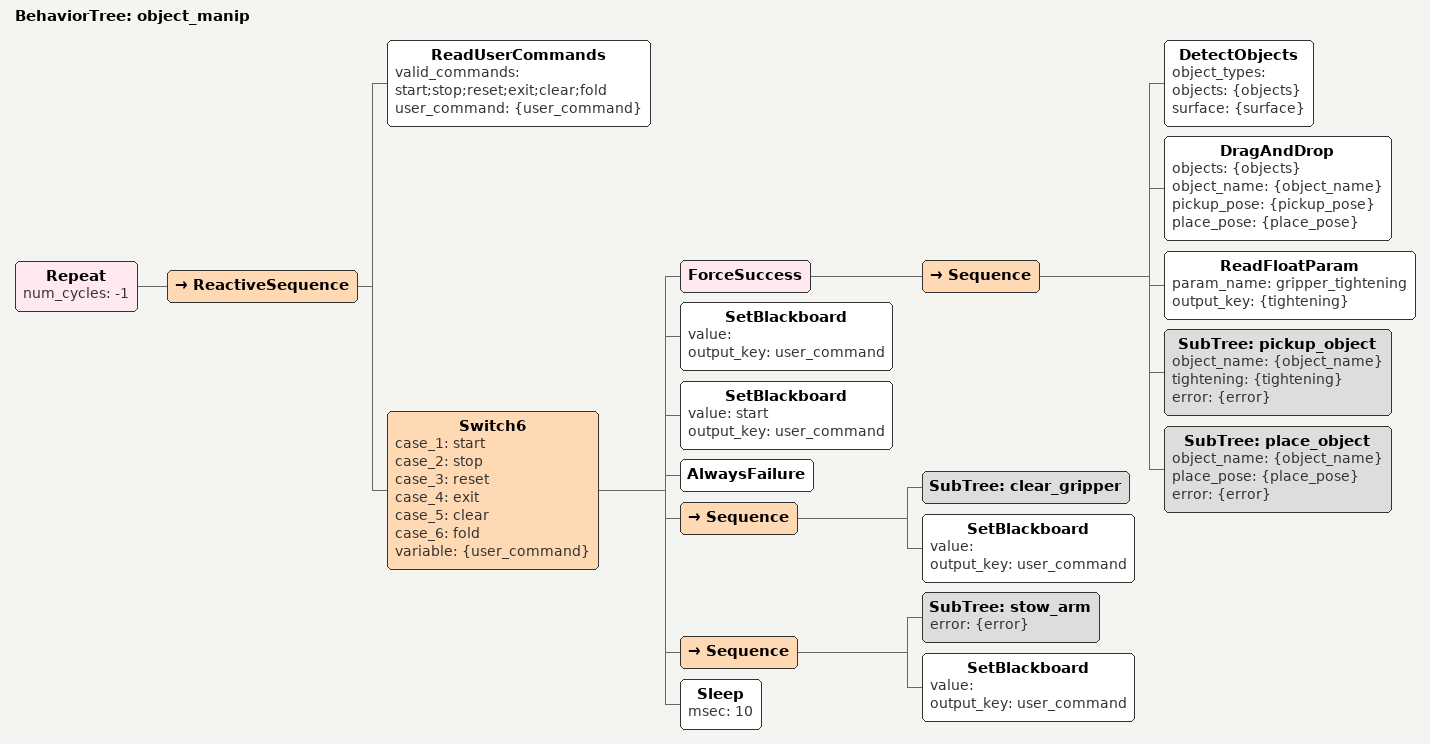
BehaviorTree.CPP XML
<?xml version="1.0" encoding="UTF-8"?>
<root BTCPP_format="4">
  <include path="manipulation.xml"/>

  <BehaviorTree ID="object_manip">
    <Repeat num_cycles="-1">
      <ReactiveSequence>
        <ReadUserCommands valid_commands="start;stop;reset;exit;clear;fold"
                          user_command="{user_command}"/>
        <Switch6 case_1="start"
                 case_2="stop"
                 case_3="reset"
                 case_4="exit"
                 case_5="clear"
                 case_6="fold"
                 variable="{user_command}">
          <ForceSuccess>
            <Sequence>
              <DetectObjects object_types=""
                             objects="{objects}"
                             surface="{surface}"/>
              <DragAndDrop objects="{objects}"
                           object_name="{object_name}"
                           pickup_pose="{pickup_pose}"
                           place_pose="{place_pose}"/>
              <ReadFloatParam param_name="gripper_tightening"
                              output_key="{tightening}"/>
              <SubTree ID="pickup_object"
                       object_name="{object_name}"
                       tightening="{tightening}"
                       error="{error}"/>
              <SubTree ID="place_object"
                       object_name="{object_name}"
                       place_pose="{place_pose}"
                       error="{error}"/>
            </Sequence>
          </ForceSuccess>
          <SetBlackboard value=""
                         output_key="user_command"/>
          <SetBlackboard value="start"
                         output_key="user_command"/>
          <AlwaysFailure/>
          <Sequence>
            <SubTree ID="clear_gripper"/>
            <SetBlackboard value=""
                           output_key="user_command"/>
          </Sequence>
          <Sequence>
            <SubTree ID="stow_arm"
                     error="{error}"/>
            <SetBlackboard value=""
                           output_key="user_command"/>
          </Sequence>
          <Sleep msec="10"/>
        </Switch6>
      </ReactiveSequence>
    </Repeat>
  </BehaviorTree>
</root>
